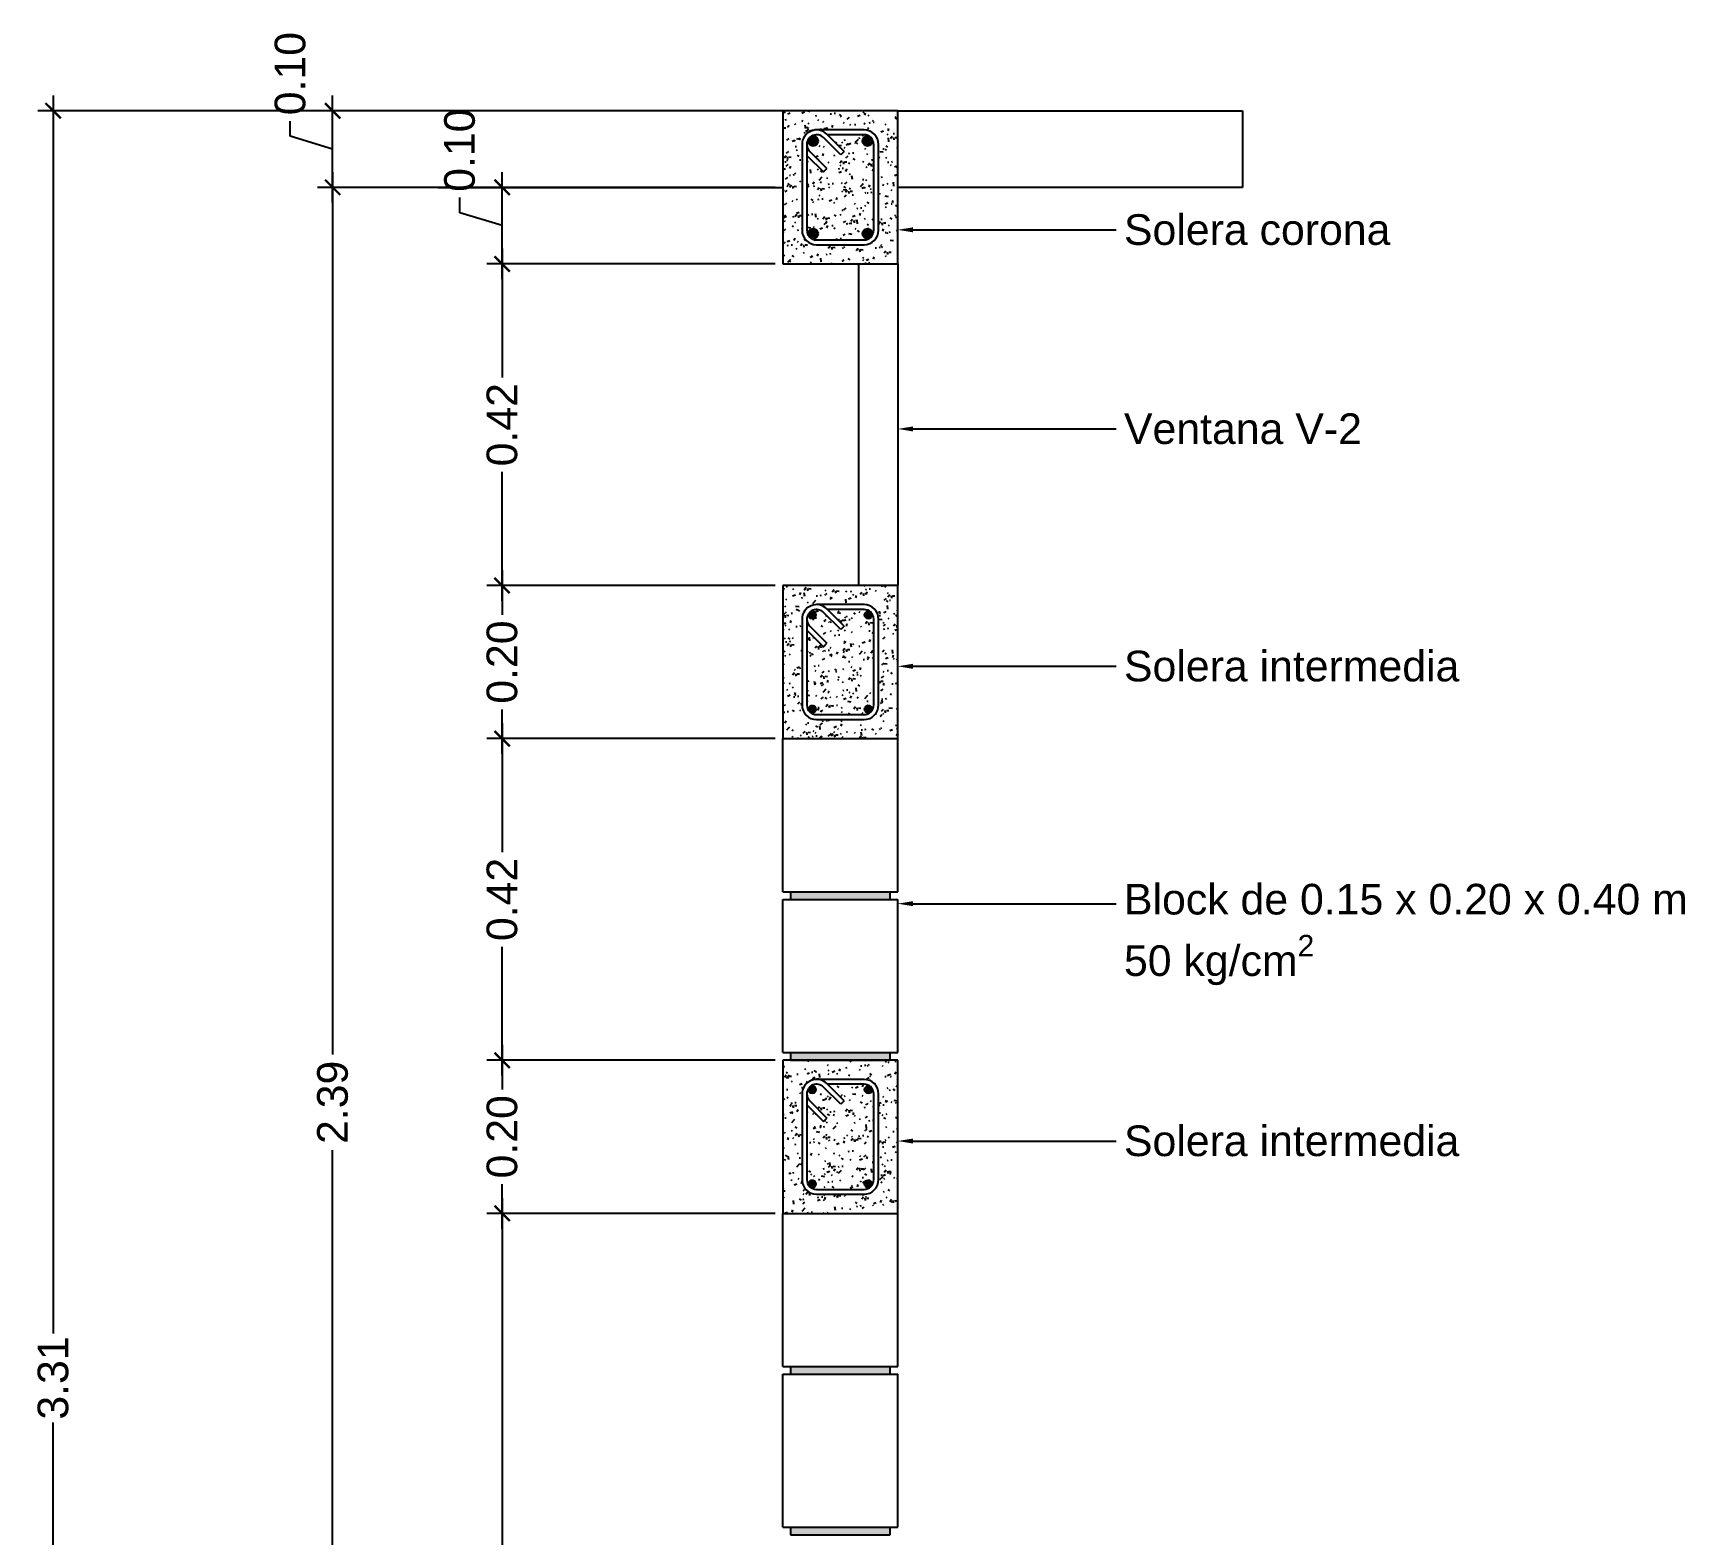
# Model space of a CAD drawing. Header units: metres. Extents: x 258817 to 259192, y 1878716 to 1878911.
# Drawn here: x 259182.444 to 259184.6, y 1878739.725 to 1878741.686 of the extents above; entities that cross this region are included whole.
import ezdxf
from ezdxf import colors
from ezdxf.entities.mleader import LeaderData, LeaderLine
from ezdxf.math import Vec2, Vec3

# ---------------------------------------------------------------- set-up
doc = ezdxf.new("R2010")
doc.units = ezdxf.units.M
doc.header["$MEASUREMENT"] = 0
doc.layers.add('0.1', color=1, linetype='Continuous', lineweight=9)
doc.layers.add('Vistas', color=7, linetype='Continuous')
doc.styles.get("Standard").update_dxf_attribs({"font": 'arial.ttf'})
doc.dimstyles.new('JPcotas20', dxfattribs={"dimtxt": 0.04, "dimasz": 0.02, "dimexe": 0.02, "dimexo": 0.01, "dimgap": 0.01, "dimtad": 0, "dimzin": 1, "dimdsep": 46, "dimtxsty": 'Standard', "dimblk": 'ARCHTICK', "dimcen": 2.5, "dimdle": 0.02, "dimclrd": 1, "dimclre": 1, "dimclrt": 2, "dimadec": 0, "dimazin": 0, "dimtfac": 1, "dimtmove": 1, "dimatfit": 2, "dimfxl": 1.25, "dimarcsym": 0})

# ---------------------------------------------------------------- blocks, each defined once
blk = doc.blocks.new('Bloque')
h = blk.add_hatch(color=256)
h.dxf.hatch_style = 1
h.paths.add_polyline_path([(-0.06500000000000128, 0.009999999999999787), (-0.06500000000000127, 8.673617379884035e-19), (0.06499999999999773, 0), (0.06499999999999773, 0.009999999999999787)])
for p, q in [((-0.07500000000000284, 0.009999999999999787), (-0.07500000000000284, 0.21)), ((-0.07500000000000284, 0.21), (0.07499999999999574, 0.21)), ((0.07499999999999929, 0.009999999999999787), (0.07499999999999574, 0.21)), ((-0.07500000000000284, 0.009999999999999787), (-0.06500000000000128, 0.009999999999999787)), ((-0.06500000000000128, 0.009999999999999787), (-0.06500000000000128, 0)), ((-0.06500000000000128, 0.009999999999999787), (0.06499999999999773, 0.009999999999999787)), ((-0.06500000000000128, 0), (0.06499999999999773, 0)), ((0.06499999999999773, 0), (0.06499999999999773, 0.009999999999999787)), ((0.06499999999999773, 0.009999999999999787), (0.07499999999999929, 0.009999999999999787))]:
    blk.add_line(p, q)
blk = doc.blocks.new('Solera Intermedia')
at = {"layer": 'Vistas'}
h = blk.add_hatch(dxfattribs=at)
h.set_pattern_fill('FP_1', color=256, scale=0.001, style=0, pattern_type=2)
h.set_pattern_definition([(49.99999999999999, (-27.03235714041512, 14.39042432792485), (0.03643649882390161, -0.003187713201625367), [0.00381, -0.04191]), (355, (-27.03235714041512, 14.39042432792485), (-0.007048450637260457, 0.03821172008185581), [0.003048, -0.033528]), (100.451, (-27.02932114040595, 14.39015832799487), (0.02938857289101913, 0.03502294419989923), [0.003238, -0.035618]), (46.184, (-27.03235714041512, 14.40058432798833), (0.05421605576489392, -0.008408366208599218), [0.005715, -0.062865]), (96.63599999999998, (-27.02783914041356, 14.39988332777284), (0.04748050142084204, 0.04948544265564791), [0.004856999999999998, -0.05342699999999998]), (351.184, (-27.03235714041512, 14.40058432798833), (0.04748105749519273, 0.04948459764551189), [0.004572000000000001, -0.050292]), (21, (-27.02727714041248, 14.39804432797246), (0.03032264590381153, -0.02045280194477181), [0.00381, -0.04191]), (326, (-27.02727714041248, 14.39804432797246), (0.01236069566969662, 0.0368378801040606), [0.003048, -0.033528]), (71.45100000000001, (-27.02475014040829, 14.39634032780305), (0.04268328529264974, 0.01638389433639848), [0.003238, -0.035618]), (37.50000000000001, (-27.03235714041512, 14.39042432792485), (0.0006180667407672544, 0.01691081956925676), [0.001676, -0.031445, 0.001676, -0.03236, -0.033655]), (37.50000000000001, (-27.03235714041512, 14.39042432792485), (0.0006180667407672544, 0.01691081956925676), [-0.06715800000000001, 0.001676, -0.031979]), (7.499999999999999, (-27.03235714041512, 14.39042432792485), (0.01336413812266817, 0.02003577892766457), [0.001676, -0.017729, 0.001676, -0.03068300000000001, -0.012827]), (7.499999999999999, (-27.03235714041512, 14.39042432792485), (0.01336413812266817, 0.02003577892766457), [-0.051765, 0.001676, -0.011151]), (327.5, (-27.04368614041596, 14.39042432792485), (0.02711815875975743, -0.001146058672403351), [0.001676, -0.011024, 0.001676, -0.037948, -0.05257800000000001]), (327.5, (-27.04368614041596, 14.39042432792485), (0.02711815875975743, -0.001146058672403351), [-0.052324, 0.001676, -0.050902]), (317.5, (-27.04876614041859, 14.39042432792485), (0.0296257896324425, 0.005085069680374332), [0.001676, -0.014834, 0.001676, -0.024638, -0.037338]), (317.5, (-27.04876614041859, 14.39042432792485), (0.0296257896324425, 0.005085069680374332), [-0.042824, 0.001676, -0.035662])])
h.paths.add_polyline_path([(-0.07500000001164153, 0), (0.07500000001164153, 0), (0.07500000001164153, 0.1999999999534339), (-0.07500000001164153, 0.1999999999534339), (-0.07500000001164153, 0.03911949717439711)])
h.paths.add_polyline_path([(-0.02196974388789386, 0.02499999990686774), (-0.0309500000148546, 0.02499999990686774), (-0.03588050280814059, 0.0256491128820926), (-0.04047500001615845, 0.02755221608094871), (-0.04442038419074379, 0.03057961585000157), (-0.04744778393069282, 0.03452500002458692), (-0.04935088698402978, 0.03911949717439711), (-0.04999999998835847, 0.04404999990947545), (-0.04999999998835847, 0.1559500000439584), (-0.04935088698402978, 0.1608805027790368), (-0.04744778393069282, 0.165474999928847), (-0.04442038419074379, 0.1694203841034323), (-0.04047500001615845, 0.1724477838724852), (-0.03588050280814059, 0.1743508868385106), (-0.0309500000148546, 0.1750000000465661), (0.03094999998575076, 0.1750000000465661), (0.03588050280814059, 0.1743508868385106), (0.04047499998705462, 0.1724477838724852), (0.04442038419074379, 0.1694203841034323), (0.04744778393069282, 0.165474999928847), (0.04935088698402978, 0.1608805027790368), (0.04999999998835847, 0.1559500000439584), (0.04999999998835847, 0.04404999990947545), (0.04935088698402978, 0.03911949717439711), (0.04744778393069282, 0.03452500002458692), (0.04442038419074379, 0.03057961585000157), (0.04047499998705462, 0.02755221608094871), (0.03588050280814059, 0.0256491128820926), (0.03094999998575076, 0.02499999990686774), (0.004971024492988363, 0.02499999990686774)])
h.paths.add_polyline_path([(-0.01747961580986157, 0.03135000006295741), (0.03094999998575076, 0.03135000006295741), (0.03423700187704526, 0.03178274189122021), (0.03729999999632128, 0.03305147727951407), (0.0399302561127115, 0.0350697438698262), (0.04194852261571214, 0.03769999998621643), (0.043217258004006, 0.0407629981637001), (0.04365000000689179, 0.04404999990947545), (0.04365000000689179, 0.1559500000439584), (0.043217258004006, 0.1592370017897338), (0.04194852261571214, 0.1622999999672174), (0.0399302561127115, 0.1649302560836077), (0.03729999999632128, 0.1669485226739198), (0.03423700187704526, 0.1682172580622137), (0.03094999998575076, 0.1686499998904765), (-0.01670923162600957, 0.1686499998904765), (0.004971024492988363, 0.1469697437714785), (0.0004808964149560779, 0.1424796157516539), (-0.02196974388789386, 0.1649302560836077), (-0.02460000000428408, 0.1669485226739198), (-0.0276629981235601, 0.1682172580622137), (-0.0309500000148546, 0.1686499998904765), (-0.03423700187704526, 0.1682172580622137), (-0.03729999999632128, 0.1669485226739198), (-0.0399302561127115, 0.1649302560836077), (-0.04194852261571214, 0.1622999999672174), (-0.043217258004006, 0.1592370017897338), (-0.04365000000689179, 0.1559500000439584), (-0.043217258004006, 0.1526629980653524), (-0.04194852261571214, 0.1495999998878688), (-0.0399302561127115, 0.1469697437714785), (-0.01747961580986157, 0.1245191034395248), (-0.02196974388789386, 0.1200289754197001), (-0.04365000000689179, 0.1417092315386981), (-0.04365000000689179, 0.04404999990947545), (-0.043217258004006, 0.0407629981637001), (-0.04194852261571214, 0.03769999998621643), (-0.0399302561127115, 0.0350697438698262), (-0.03729999999632128, 0.03305147727951407), (-0.03423700187704526, 0.03178274189122021), (-0.0309500000148546, 0.03135000006295741), (-0.02196974388789386, 0.03135000006295741)])
h = blk.add_hatch(color=256, dxfattribs=at)
edge = h.paths.add_edge_path()
edge.add_arc((-0.03656266006873921, 0.1615626600105315), 0.004762499999998909, 0, 360)
for points in [[(-0.03656266006873921, 0.156800159951672), (-0.03398785818717442, 0.1575561901554465), (-0.03223053770489059, 0.1595842461101711), (-0.03184863546630368, 0.1622404344379902), (-0.03296340274391696, 0.164681434398517), (-0.03522090878686868, 0.1661322452127934), (-0.03790441137971357, 0.1661322452127934), (-0.04016191742266528, 0.164681434398517), (-0.04127668470027857, 0.1622404344379902), (-0.04089478246169165, 0.1595842461101711), (-0.03913746197940782, 0.1575561901554465)], [(0.03724043449619785, 0.1568486355245113), (0.03968143431120552, 0.1579634028021246), (0.0411322453583125, 0.1602209086995572), (0.0411322453583125, 0.1629044113215059), (0.03968143431120552, 0.1651619174517691), (0.03724043449619785, 0.1662766847293824), (0.03458424608106725, 0.165894782403484), (0.0325561901263427, 0.1641374619212002), (0.03180016006808728, 0.1615626600105315), (0.0325561901263427, 0.1589878580998629), (0.03458424608106725, 0.1572305376175791)], [(0.03588488567038439, 0.03372331522405148), (0.03854107408551499, 0.03410521754994988), (0.04056913001113571, 0.03586253803223372), (0.04132516006939113, 0.03843733994290233), (0.04056913001113571, 0.04101214185357094), (0.03854107408551499, 0.04276946233585477), (0.03588488567038439, 0.04315136442892253), (0.03344388582627289, 0.04203659715130925), (0.03199307477916591, 0.03977909125387669), (0.03199307477916591, 0.03709558863192797), (0.03344388582627289, 0.03483808250166476)], [(-0.03656266006873921, 0.03367483988404274), (-0.03398785818717442, 0.03443086985498667), (-0.03223053770489059, 0.03645892580971122), (-0.03184863546630368, 0.03911511437036097), (-0.03296340274391696, 0.04155611409805715), (-0.03522090878686868, 0.04300692514516413), (-0.03790441137971357, 0.04300692514516413), (-0.04016191742266528, 0.04155611409805715), (-0.04127668470027857, 0.03911511437036097), (-0.04089478246169165, 0.03645892580971122), (-0.03913746197940782, 0.03443086985498667)]]:
    blk.add_hatch(color=256, dxfattribs=at).paths.add_polyline_path(points)
h = blk.add_hatch(color=256, dxfattribs=at)
edge = h.paths.add_edge_path()
edge.add_arc((0.03656266006873921, 0.1615626600105315), 0.004762500000000728, 0, 360)
h = blk.add_hatch(color=256, dxfattribs=at)
edge = h.paths.add_edge_path()
edge.add_arc((-0.03656266006873921, 0.03843733994290233), 0.004762499999998909, 0, 360)
h = blk.add_hatch(color=256, dxfattribs=at)
edge = h.paths.add_edge_path()
edge.add_arc((0.03656266006873921, 0.03843733994290233), 0.004762499999998909, 0, 360)
for p, q in [((0.07500000001164153, 0.1999999999534339), (-0.07500000001164153, 0.1999999999534339)), ((-0.07500000001164153, 0.1999999999534339), (-0.07500000001164153, 0)), ((0.07500000001164153, 0), (0.07500000001164153, 0.1999999999534339)), ((0.03094999998575076, 0.1750000000465661), (-0.0309500000148546, 0.1750000000465661)), ((-0.04999999998835847, 0.1559500000439584), (-0.04999999998835847, 0.04404999990947545)), ((-0.04365000000689179, 0.1559500000439584), (-0.04365000000689179, 0.04404999990947545)), ((-0.04016191742266528, 0.164681434398517), (-0.04127668470027857, 0.1622404344379902)), ((-0.04127668470027857, 0.1622404344379902), (-0.04089478246169165, 0.1595842461101711)), ((-0.04089478246169165, 0.1595842461101711), (-0.03913746197940782, 0.1575561901554465)), ((-0.03790441137971357, 0.1661322452127934), (-0.04016191742266528, 0.164681434398517)), ((-0.03913746197940782, 0.1575561901554465), (-0.03656266006873921, 0.156800159951672)), ((-0.03522090878686868, 0.1661322452127934), (-0.03790441137971357, 0.1661322452127934)), ((-0.03656266006873921, 0.156800159951672), (-0.03398785818717442, 0.1575561901554465)), ((-0.03296340274391696, 0.164681434398517), (-0.03522090878686868, 0.1661322452127934)), ((-0.03398785818717442, 0.1575561901554465), (-0.03223053770489059, 0.1595842461101711)), ((-0.03184863546630368, 0.1622404344379902), (-0.03296340274391696, 0.164681434398517)), ((-0.03223053770489059, 0.1595842461101711), (-0.03184863546630368, 0.1622404344379902)), ((0.0004808964149560779, 0.1424796157516539), (-0.02196974388789386, 0.1649302560836077)), ((0.004971024492988363, 0.1469697437714785), (-0.01747961580986157, 0.1694203841034323)), ((0.03094999998575076, 0.1686499998904765), (-0.01670923162600957, 0.1686499998904765)), ((0.0325561901263427, 0.1641374619212002), (0.03180016006808728, 0.1615626600105315)), ((0.03180016006808728, 0.1615626600105315), (0.0325561901263427, 0.1589878580998629)), ((0.03458424608106725, 0.165894782403484), (0.0325561901263427, 0.1641374619212002)), ((0.0325561901263427, 0.1589878580998629), (0.03458424608106725, 0.1572305376175791)), ((0.03724043449619785, 0.1662766847293824), (0.03458424608106725, 0.165894782403484)), ((0.03458424608106725, 0.1572305376175791), (0.03724043449619785, 0.1568486355245113)), ((0.03968143431120552, 0.1651619174517691), (0.03724043449619785, 0.1662766847293824)), ((0.03724043449619785, 0.1568486355245113), (0.03968143431120552, 0.1579634028021246)), ((0.0411322453583125, 0.1629044113215059), (0.03968143431120552, 0.1651619174517691)), ((0.03968143431120552, 0.1579634028021246), (0.0411322453583125, 0.1602209086995572)), ((0.0411322453583125, 0.1602209086995572), (0.0411322453583125, 0.1629044113215059)), ((0.04365000000689179, 0.04404999990947545), (0.04365000000689179, 0.1559500000439584)), ((0.04999999998835847, 0.04404999990947545), (0.04999999998835847, 0.1559500000439584)), ((-0.04365000000689179, 0.1417092315386981), (-0.02196974388789386, 0.1200289754197001)), ((-0.0399302561127115, 0.1469697437714785), (-0.01747961580986157, 0.1245191034395248)), ((0.004971024492988363, 0.1469697437714785), (0.0004808964149560779, 0.1424796157516539)), ((-0.02196974388789386, 0.1200289754197001), (-0.01747961580986157, 0.1245191034395248)), ((0.03588488567038439, 0.04315136442892253), (0.03344388582627289, 0.04203659715130925)), ((0.03854107408551499, 0.04276946233585477), (0.03588488567038439, 0.04315136442892253)), ((-0.04016191742266528, 0.04155611409805715), (-0.04127668470027857, 0.03911511437036097)), ((-0.04127668470027857, 0.03911511437036097), (-0.04089478246169165, 0.03645892580971122)), ((-0.04089478246169165, 0.03645892580971122), (-0.03913746197940782, 0.03443086985498667)), ((-0.03790441137971357, 0.04300692514516413), (-0.04016191742266528, 0.04155611409805715)), ((-0.03913746197940782, 0.03443086985498667), (-0.03656266006873921, 0.03367483988404274)), ((-0.03522090878686868, 0.04300692514516413), (-0.03790441137971357, 0.04300692514516413)), ((-0.03656266006873921, 0.03367483988404274), (-0.03398785818717442, 0.03443086985498667)), ((-0.03296340274391696, 0.04155611409805715), (-0.03522090878686868, 0.04300692514516413)), ((-0.03398785818717442, 0.03443086985498667), (-0.03223053770489059, 0.03645892580971122)), ((-0.03184863546630368, 0.03911511437036097), (-0.03296340274391696, 0.04155611409805715)), ((-0.03223053770489059, 0.03645892580971122), (-0.03184863546630368, 0.03911511437036097)), ((-0.0309500000148546, 0.03135000006295741), (0.03094999998575076, 0.03135000006295741)), ((-0.0309500000148546, 0.02499999990686774), (0.03094999998575076, 0.02499999990686774)), ((0.03344388582627289, 0.04203659715130925), (0.03199307477916591, 0.03977909125387669)), ((0.03199307477916591, 0.03977909125387669), (0.03199307477916591, 0.03709558863192797)), ((0.03199307477916591, 0.03709558863192797), (0.03344388582627289, 0.03483808250166476)), ((0.03344388582627289, 0.03483808250166476), (0.03588488567038439, 0.03372331522405148)), ((0.03588488567038439, 0.03372331522405148), (0.03854107408551499, 0.03410521754994988)), ((0.04056913001113571, 0.04101214185357094), (0.03854107408551499, 0.04276946233585477)), ((0.03854107408551499, 0.03410521754994988), (0.04056913001113571, 0.03586253803223372)), ((0.04132516006939113, 0.03843733994290233), (0.04056913001113571, 0.04101214185357094)), ((0.04056913001113571, 0.03586253803223372), (0.04132516006939113, 0.03843733994290233)), ((-0.07500000001164153, 0), (0.07500000001164153, 0))]:
    blk.add_line(p, q, dxfattribs=at)
for centre, radius in [((-0.03656266006873921, 0.1615626600105315), 0.004762499999998909), ((0.03656266006873921, 0.1615626600105315), 0.004762500000000728), ((-0.03656266006873921, 0.03843733994290233), 0.004762499999998909), ((0.03656266006873921, 0.03843733994290233), 0.004762499999998909)]:
    blk.add_circle(centre, radius, dxfattribs=at)
for centre, radius, start, end in [((-0.0309500000148546, 0.1559500000439584), 0.01904999999999974, 44.99999528352232, 180), ((0.03094999998575076, 0.1559500000439584), 0.01904999999999927, 0, 90), ((-0.0309500000148546, 0.1559500000439584), 0.01269999999999854, 44.99999528352232, 180), ((-0.0309500000148546, 0.1559500000439584), 0.01270000000000073, 180, 224.9999952835223), ((0.03094999998575076, 0.1559500000439584), 0.01270000000000437, 0, 90), ((-0.0309500000148546, 0.04404999990947545), 0.01905000000000109, 180, 270), ((-0.0309500000148546, 0.04404999990947545), 0.012699999999998, 180, 270), ((0.03094999998575076, 0.04404999990947545), 0.01269999999999618, 270, 0), ((0.03094999998575076, 0.04404999990947545), 0.01904999999999927, 270, 0)]:
    blk.add_arc(centre, radius, start, end, dxfattribs=at)
blk = doc.blocks.new('Solera corona')
at = {"layer": 'Vistas'}
h = blk.add_hatch(dxfattribs=at)
h.set_pattern_fill('FP_1', color=256, scale=0.001, style=0, pattern_type=2)
h.set_pattern_definition([(49.99999999999999, (-27.49235714042152, 14.39042432792485), (0.03643649882390161, -0.003187713201625367), [0.00381, -0.04191]), (355, (-27.49235714042152, 14.39042432792485), (-0.007048450637260457, 0.03821172008185581), [0.003048, -0.033528]), (100.451, (-27.48932114041236, 14.39015832799487), (0.02938857289101913, 0.03502294419989923), [0.003238, -0.035618]), (46.184, (-27.49235714042152, 14.40058432798833), (0.05421605576489392, -0.008408366208599218), [0.005715, -0.062865]), (96.63599999999998, (-27.48783914041996, 14.39988332777284), (0.04748050142084204, 0.04948544265564791), [0.004856999999999996, -0.05342699999999997]), (351.184, (-27.49235714042152, 14.40058432798833), (0.04748105749519273, 0.04948459764551189), [0.004572000000000001, -0.050292]), (21, (-27.48727714041888, 14.39804432797246), (0.03032264590381153, -0.02045280194477181), [0.00381, -0.04191]), (326, (-27.48727714041888, 14.39804432797246), (0.01236069566969662, 0.0368378801040606), [0.003048, -0.033528]), (71.45100000000001, (-27.48475014041469, 14.39634032780305), (0.04268328529264974, 0.01638389433639848), [0.003238, -0.035618]), (37.50000000000001, (-27.49235714042152, 14.39042432792485), (0.0006180667407672544, 0.01691081956925676), [0.001676, -0.031445, 0.001676, -0.03236, -0.033655]), (37.50000000000001, (-27.49235714042152, 14.39042432792485), (0.0006180667407672544, 0.01691081956925676), [-0.06715800000000001, 0.001676, -0.031979]), (7.499999999999999, (-27.49235714042152, 14.39042432792485), (0.01336413812266817, 0.02003577892766457), [0.001676, -0.017729, 0.001676, -0.03068300000000001, -0.012827]), (7.499999999999999, (-27.49235714042152, 14.39042432792485), (0.01336413812266817, 0.02003577892766457), [-0.051765, 0.001676, -0.011151]), (327.5, (-27.50368614042236, 14.39042432792485), (0.02711815875975743, -0.001146058672403351), [0.001676, -0.011024, 0.001676, -0.037948, -0.05257800000000001]), (327.5, (-27.50368614042236, 14.39042432792485), (0.02711815875975743, -0.001146058672403351), [-0.052324, 0.001676, -0.050902]), (317.5, (-27.508766140425, 14.39042432792485), (0.0296257896324425, 0.005085069680374332), [0.001676, -0.014834, 0.001676, -0.024638, -0.037338]), (317.5, (-27.508766140425, 14.39042432792485), (0.0296257896324425, 0.005085069680374332), [-0.042824, 0.001676, -0.035662])])
h.paths.add_polyline_path([(-0.07499999999708962, 0), (0.07499999999708962, 0), (0.07499999999708962, 0.1999999999534339), (-0.07499999999708962, 0.1999999999534339), (-0.07499999999708962, 0.03911949717439711)])
h.paths.add_polyline_path([(0.03095000000030268, 0.02499999990686774), (-0.03095000000030268, 0.02499999990686774), (-0.03588050282269251, 0.0256491128820926), (-0.04047500000160653, 0.02755221608094871), (-0.04442038417619187, 0.03057961585000157), (-0.04744778394524474, 0.03452500002458692), (-0.0493508869985817, 0.03911949717439711), (-0.05000000000291038, 0.04404999990947545), (-0.05000000000291038, 0.1559500000439584), (-0.0493508869985817, 0.1608805027790368), (-0.04744778394524474, 0.165474999928847), (-0.04442038417619187, 0.1694203841034323), (-0.04047500000160653, 0.1724477838724852), (-0.03588050282269251, 0.1743508868385106), (-0.03095000000030268, 0.1750000000465661), (0.03095000000030268, 0.1750000000465661), (0.03588050279358868, 0.1743508868385106), (0.04047500000160653, 0.1724477838724852), (0.04442038417619187, 0.1694203841034323), (0.04744778394524474, 0.165474999928847), (0.04935088696947787, 0.1608805027790368), (0.05000000000291038, 0.1559500000439584), (0.05000000000291038, 0.04404999990947545), (0.04935088696947787, 0.03911949717439711), (0.04744778394524474, 0.03452500002458692), (0.04442038417619187, 0.03057961585000157), (0.04047500000160653, 0.02755221608094871), (0.03588050279358868, 0.0256491128820926), (0.03423700186249334, 0.02543274196796119)])
h.paths.add_polyline_path([(0.009572017312166281, 0.03135000006295741), (0.03095000000030268, 0.03135000006295741), (0.03423700186249334, 0.03178274189122021), (0.03729999998176936, 0.03305147727951407), (0.03993025609815959, 0.0350697438698262), (0.04194852263026405, 0.03769999998621643), (0.04321725798945408, 0.0407629981637001), (0.04364999999233987, 0.04404999990947545), (0.04364999999233987, 0.1559500000439584), (0.04321725798945408, 0.1592370017897338), (0.04194852263026405, 0.1622999999672174), (0.03993025609815959, 0.1649302560836077), (0.03729999998176936, 0.1669485226739198), (0.03423700186249334, 0.1682172580622137), (0.03095000000030268, 0.1686499998904765), (-0.01670923164056148, 0.1686499998904765), (0.004971024478436448, 0.1469697437714785), (0.0004808964295079932, 0.1424796157516539), (-0.02196974387334194, 0.1649302560836077), (-0.024600000018836, 0.1669485226739198), (-0.02766299813811202, 0.1682172580622137), (-0.03095000000030268, 0.1686499998904765), (-0.03423700189159717, 0.1682172580622137), (-0.03730000001087319, 0.1669485226739198), (-0.03993025612726342, 0.1649302560836077), (-0.04194852263026405, 0.1622999999672174), (-0.04321725798945408, 0.1592370017897338), (-0.0436500000214437, 0.1559500000439584), (-0.04321725798945408, 0.1526629980653524), (-0.04194852263026405, 0.1495999998878688), (-0.03993025612726342, 0.1469697437714785), (-0.01747961582441349, 0.1245191034395248), (-0.02196974387334194, 0.1200289754197001), (-0.0436500000214437, 0.1417092315386981), (-0.0436500000214437, 0.04404999990947545), (-0.04321725798945408, 0.0407629981637001), (-0.04194852263026405, 0.03769999998621643), (-0.03993025612726342, 0.0350697438698262), (-0.03730000001087319, 0.03305147727951407), (-0.03423700189159717, 0.03178274189122021), (-0.03095000000030268, 0.03135000006295741), (0.004971024478436448, 0.03135000006295741)])
h = blk.add_hatch(color=256, dxfattribs=at)
edge = h.paths.add_edge_path()
edge.add_arc((-0.03544012807833496, 0.160440128063783), 0.006350000000000364, 0, 360)
for points in [[(-0.03544012807833496, 0.154090128140524), (-0.03226512805849779, 0.154940866632387), (-0.02994086676335428, 0.1572651281021535), (-0.02909012806776445, 0.160440128063783), (-0.02994086676335428, 0.1636151280254126), (-0.03226512805849779, 0.1659393892623484), (-0.03544012807833496, 0.1667901279870421), (-0.03861512806906831, 0.1659393892623484), (-0.04093938939331565, 0.1636151280254126), (-0.04179012805980165, 0.160440128063783), (-0.04093938939331565, 0.1572651281021535), (-0.03861512806906831, 0.154940866632387)], [(0.03544012804923113, 0.154090128140524), (0.03861512803996447, 0.154940866632387), (0.04093938936421182, 0.1572651281021535), (0.04179012805980165, 0.160440128063783), (0.04093938936421182, 0.1636151280254126), (0.03861512803996447, 0.1659393892623484), (0.03544012804923113, 0.1667901279870421), (0.03226512805849779, 0.1659393892623484), (0.02994086673425045, 0.1636151280254126), (0.02909012803866062, 0.160440128063783), (0.02994086673425045, 0.1572651281021535), (0.03226512805849779, 0.154940866632387)], [(-0.03544012807833496, 0.0332098719663918), (-0.03226512805849779, 0.03406061069108546), (-0.02994086676335428, 0.03638487192802131), (-0.02909012806776445, 0.03955987188965082), (-0.02994086676335428, 0.04273487185128033), (-0.03226512805849779, 0.04505913332104683), (-0.03544012807833496, 0.04590987181290984), (-0.03861512806906831, 0.04505913332104683), (-0.04093938939331565, 0.04273487185128033), (-0.04179012805980165, 0.03955987188965082), (-0.04093938939331565, 0.03638487192802131), (-0.03861512806906831, 0.03406061069108546)], [(0.03544012804923113, 0.0332098719663918), (0.03861512803996447, 0.03406061069108546), (0.04093938936421182, 0.03638487192802131), (0.04179012805980165, 0.03955987188965082), (0.04093938936421182, 0.04273487185128033), (0.03861512803996447, 0.04505913332104683), (0.03544012804923113, 0.04590987181290984), (0.03226512805849779, 0.04505913332104683), (0.02994086673425045, 0.04273487185128033), (0.02909012803866062, 0.03955987188965082), (0.02994086673425045, 0.03638487192802131), (0.03226512805849779, 0.03406061069108546)]]:
    blk.add_hatch(color=256, dxfattribs=at).paths.add_polyline_path(points)
h = blk.add_hatch(color=256, dxfattribs=at)
edge = h.paths.add_edge_path()
edge.add_arc((0.03544012804923113, 0.160440128063783), 0.006350000000000364, 0, 360)
h = blk.add_hatch(color=256, dxfattribs=at)
edge = h.paths.add_edge_path()
edge.add_arc((-0.03544012807833496, 0.03955987188965082), 0.006350000000000364, 0, 360)
h = blk.add_hatch(color=256, dxfattribs=at)
edge = h.paths.add_edge_path()
edge.add_arc((0.03544012804923113, 0.03955987188965082), 0.006350000000000364, 0, 360)
for p, q in [((0.07499999999708962, 0.1999999999534339), (-0.07499999999708962, 0.1999999999534339)), ((-0.07499999999708962, 0.1999999999534339), (-0.07499999999708962, 0)), ((0.07499999999708962, 0), (0.07499999999708962, 0.1999999999534339)), ((0.03095000000030268, 0.1750000000465661), (-0.03095000000030268, 0.1750000000465661)), ((-0.05000000000291038, 0.1559500000439584), (-0.05000000000291038, 0.04404999990947545)), ((-0.0436500000214437, 0.1559500000439584), (-0.0436500000214437, 0.04404999990947545)), ((-0.04093938939331565, 0.1636151280254126), (-0.04179012805980165, 0.160440128063783)), ((-0.04179012805980165, 0.160440128063783), (-0.04093938939331565, 0.1572651281021535)), ((-0.03861512806906831, 0.1659393892623484), (-0.04093938939331565, 0.1636151280254126)), ((-0.04093938939331565, 0.1572651281021535), (-0.03861512806906831, 0.154940866632387)), ((-0.03544012807833496, 0.1667901279870421), (-0.03861512806906831, 0.1659393892623484)), ((-0.03861512806906831, 0.154940866632387), (-0.03544012807833496, 0.154090128140524)), ((-0.03226512805849779, 0.1659393892623484), (-0.03544012807833496, 0.1667901279870421)), ((-0.03544012807833496, 0.154090128140524), (-0.03226512805849779, 0.154940866632387)), ((-0.02994086676335428, 0.1636151280254126), (-0.03226512805849779, 0.1659393892623484)), ((-0.03226512805849779, 0.154940866632387), (-0.02994086676335428, 0.1572651281021535)), ((-0.02909012806776445, 0.160440128063783), (-0.02994086676335428, 0.1636151280254126)), ((-0.02994086676335428, 0.1572651281021535), (-0.02909012806776445, 0.160440128063783)), ((0.0004808964295079932, 0.1424796157516539), (-0.02196974387334194, 0.1649302560836077)), ((0.004971024478436448, 0.1469697437714785), (-0.01747961582441349, 0.1694203841034323)), ((0.03095000000030268, 0.1686499998904765), (-0.01670923164056148, 0.1686499998904765)), ((0.02994086673425045, 0.1636151280254126), (0.02909012803866062, 0.160440128063783)), ((0.02909012803866062, 0.160440128063783), (0.02994086673425045, 0.1572651281021535)), ((0.03226512805849779, 0.1659393892623484), (0.02994086673425045, 0.1636151280254126)), ((0.02994086673425045, 0.1572651281021535), (0.03226512805849779, 0.154940866632387)), ((0.03544012804923113, 0.1667901279870421), (0.03226512805849779, 0.1659393892623484)), ((0.03226512805849779, 0.154940866632387), (0.03544012804923113, 0.154090128140524)), ((0.03861512803996447, 0.1659393892623484), (0.03544012804923113, 0.1667901279870421)), ((0.03544012804923113, 0.154090128140524), (0.03861512803996447, 0.154940866632387)), ((0.04093938936421182, 0.1636151280254126), (0.03861512803996447, 0.1659393892623484)), ((0.03861512803996447, 0.154940866632387), (0.04093938936421182, 0.1572651281021535)), ((0.04179012805980165, 0.160440128063783), (0.04093938936421182, 0.1636151280254126)), ((0.04093938936421182, 0.1572651281021535), (0.04179012805980165, 0.160440128063783)), ((0.04364999999233987, 0.04404999990947545), (0.04364999999233987, 0.1559500000439584)), ((0.05000000000291038, 0.04404999990947545), (0.05000000000291038, 0.1559500000439584)), ((-0.0436500000214437, 0.1417092315386981), (-0.02196974387334194, 0.1200289754197001)), ((-0.03993025612726342, 0.1469697437714785), (-0.01747961582441349, 0.1245191034395248)), ((0.004971024478436448, 0.1469697437714785), (0.0004808964295079932, 0.1424796157516539)), ((-0.02196974387334194, 0.1200289754197001), (-0.01747961582441349, 0.1245191034395248)), ((-0.03861512806906831, 0.04505913332104683), (-0.04093938939331565, 0.04273487185128033)), ((-0.03544012807833496, 0.04590987181290984), (-0.03861512806906831, 0.04505913332104683)), ((-0.03226512805849779, 0.04505913332104683), (-0.03544012807833496, 0.04590987181290984)), ((-0.02994086676335428, 0.04273487185128033), (-0.03226512805849779, 0.04505913332104683)), ((0.03226512805849779, 0.04505913332104683), (0.02994086673425045, 0.04273487185128033)), ((0.03544012804923113, 0.04590987181290984), (0.03226512805849779, 0.04505913332104683)), ((0.03861512803996447, 0.04505913332104683), (0.03544012804923113, 0.04590987181290984)), ((0.04093938936421182, 0.04273487185128033), (0.03861512803996447, 0.04505913332104683)), ((-0.04093938939331565, 0.04273487185128033), (-0.04179012805980165, 0.03955987188965082)), ((-0.04179012805980165, 0.03955987188965082), (-0.04093938939331565, 0.03638487192802131)), ((-0.04093938939331565, 0.03638487192802131), (-0.03861512806906831, 0.03406061069108546)), ((-0.03861512806906831, 0.03406061069108546), (-0.03544012807833496, 0.0332098719663918)), ((-0.03544012807833496, 0.0332098719663918), (-0.03226512805849779, 0.03406061069108546)), ((-0.03226512805849779, 0.03406061069108546), (-0.02994086676335428, 0.03638487192802131)), ((-0.03095000000030268, 0.03135000006295741), (0.03095000000030268, 0.03135000006295741)), ((-0.03095000000030268, 0.02499999990686774), (0.03095000000030268, 0.02499999990686774)), ((-0.02909012806776445, 0.03955987188965082), (-0.02994086676335428, 0.04273487185128033)), ((-0.02994086676335428, 0.03638487192802131), (-0.02909012806776445, 0.03955987188965082)), ((0.02994086673425045, 0.04273487185128033), (0.02909012803866062, 0.03955987188965082)), ((0.02909012803866062, 0.03955987188965082), (0.02994086673425045, 0.03638487192802131)), ((0.02994086673425045, 0.03638487192802131), (0.03226512805849779, 0.03406061069108546)), ((0.03226512805849779, 0.03406061069108546), (0.03544012804923113, 0.0332098719663918)), ((0.03544012804923113, 0.0332098719663918), (0.03861512803996447, 0.03406061069108546)), ((0.03861512803996447, 0.03406061069108546), (0.04093938936421182, 0.03638487192802131)), ((0.04179012805980165, 0.03955987188965082), (0.04093938936421182, 0.04273487185128033)), ((0.04093938936421182, 0.03638487192802131), (0.04179012805980165, 0.03955987188965082)), ((-0.07499999999708962, 0), (0.07499999999708962, 0))]:
    blk.add_line(p, q, dxfattribs=at)
for centre in [(-0.03544012807833496, 0.160440128063783), (0.03544012804923113, 0.160440128063783), (-0.03544012807833496, 0.03955987188965082), (0.03544012804923113, 0.03955987188965082)]:
    blk.add_circle(centre, 0.006350000000000364, dxfattribs=at)
for centre, radius, start, end in [((-0.03095000000030268, 0.1559500000439584), 0.01904999999999974, 44.99999528352232, 180), ((0.03095000000030268, 0.1559500000439584), 0.01905000000000109, 0, 90), ((-0.03095000000030268, 0.1559500000439584), 0.01269999999999854, 44.99999528352232, 180), ((-0.03095000000030268, 0.1559500000439584), 0.01270000000000073, 180, 224.9999952835223), ((0.03095000000030268, 0.1559500000439584), 0.01270000000000255, 0, 90), ((-0.03095000000030268, 0.04404999990947545), 0.01904999999999927, 180, 270), ((-0.03095000000030268, 0.04404999990947545), 0.01269999999999618, 180, 270), ((0.03095000000030268, 0.04404999990947545), 0.01269999999999618, 270, 0), ((0.03095000000030268, 0.04404999990947545), 0.01905000000000109, 270, 0)]:
    blk.add_arc(centre, radius, start, end, dxfattribs=at)
blk = doc.blocks.new('_ArchTick')
at = {"color": 0, "linetype": 'ByBlock', "const_width": 0.15}
blk.add_lwpolyline([(-0.5, -0.5), (0.5, 0.5)], dxfattribs=at)
blk = doc.blocks.new('*D331')
at = {"layer": 'Defpoints', "color": 0, "transparency": 16777216}
for p in [(259182.4700031244, 1878741.584522279), (259183.1977124621, 1878741.584522279), (259183.197712462, 1878738.274522279)]:
    blk.add_point(p, dxfattribs=at)
at = {"layer": 'Vistas', "color": 1, "lineweight": -2, "transparency": 16777216}
for p, q in [((259182.4700031244, 1878741.604522279), (259182.4700031244, 1878739.987598678)), ((259183.1877124621, 1878741.584522279), (259182.4500031244, 1878741.584522279)), ((259182.4700031244, 1878738.254522279), (259182.4700031244, 1878739.871445881)), ((259183.187712462, 1878738.274522279), (259182.4500031244, 1878738.274522279))]:
    blk.add_line(p, q, dxfattribs=at)
at = {"layer": 'Vistas', "color": 1, "lineweight": -2, "transparency": 16777216, "xscale": 0.02, "yscale": 0.02, "zscale": 0.02}
for p, rotation in [((259182.4700031244, 1878741.584522279), 90), ((259182.4700031244, 1878738.274522279), 270)]:
    blk.add_blockref('_ArchTick', p, dxfattribs=dict(at, rotation=rotation))
at = {"layer": 'Vistas', "color": 2, "transparency": 16777216, "insert": (259182.4700031249, 1878739.929522279), "char_height": 0.04, "attachment_point": 5, "rotation": 90}
blk.add_mtext('3.31', dxfattribs=at)
blk = doc.blocks.new('*D333')
at = {"layer": 'Defpoints', "color": 0, "transparency": 16777216}
for p in [(259182.834934672, 1878741.484522279), (259183.1977124621, 1878741.484522279), (259183.197712462, 1878739.09452228)]:
    blk.add_point(p, dxfattribs=at)
at = {"layer": 'Vistas', "color": 1, "lineweight": -2, "transparency": 16777216}
for p, q in [((259182.834934672, 1878741.504522279), (259182.834934672, 1878740.351855158)), ((259183.1877124621, 1878741.484522279), (259182.814934672, 1878741.484522279)), ((259182.834934672, 1878739.07452228), (259182.834934672, 1878740.227189401)), ((259183.187712462, 1878739.09452228), (259182.814934672, 1878739.09452228))]:
    blk.add_line(p, q, dxfattribs=at)
at = {"layer": 'Vistas', "color": 1, "lineweight": -2, "transparency": 16777216, "xscale": 0.02, "yscale": 0.02, "zscale": 0.02}
for p, rotation in [((259182.834934672, 1878741.484522279), 90), ((259182.834934672, 1878739.09452228), 270)]:
    blk.add_blockref('_ArchTick', p, dxfattribs=dict(at, rotation=rotation))
at = {"layer": 'Vistas', "color": 2, "transparency": 16777216, "insert": (259182.8349346725, 1878740.289522279), "char_height": 0.04, "attachment_point": 5, "rotation": 90}
blk.add_mtext('2.39', dxfattribs=at)
blk = doc.blocks.new('*D322')
at = {"layer": 'Defpoints', "color": 0, "transparency": 16777216}
for p in [(259182.8349346723, 1878741.584522279), (259183.1977124621, 1878741.584522279), (259183.1977124621, 1878741.484522279)]:
    blk.add_point(p, dxfattribs=at)
at = {"layer": 'Vistas', "color": 1, "lineweight": -2, "transparency": 16777216}
for p, q in [((259182.8349346723, 1878741.464522279), (259182.8349346723, 1878741.604522279)), ((259183.1877124621, 1878741.584522279), (259182.8149346723, 1878741.584522279)), ((259182.7795117527, 1878741.551149155), (259182.7795117527, 1878741.571149155)), ((259182.8349346723, 1878741.534522279), (259182.7795117527, 1878741.551149155)), ((259183.1877124621, 1878741.484522279), (259182.8149346723, 1878741.484522279))]:
    blk.add_line(p, q, dxfattribs=at)
at = {"layer": 'Vistas', "color": 1, "lineweight": -2, "transparency": 16777216, "xscale": 0.02, "yscale": 0.02, "zscale": 0.02}
for p, rotation in [((259182.8349346723, 1878741.584522279), 90), ((259182.8349346723, 1878741.484522279), 270)]:
    blk.add_blockref('_ArchTick', p, dxfattribs=dict(at, rotation=rotation))
at = {"layer": 'Vistas', "color": 2, "transparency": 16777216, "insert": (259182.7795117532, 1878741.633031829), "char_height": 0.04, "attachment_point": 5, "rotation": 90}
blk.add_mtext('0.10', dxfattribs=at)
blk = doc.blocks.new('*D347')
at = {"layer": 'Defpoints', "color": 0, "transparency": 16777216}
for p in [(259183.0561902823, 1878740.14452228), (259183.422712462, 1878740.14452228), (259183.422712462, 1878739.09452228)]:
    blk.add_point(p, dxfattribs=at)
at = {"layer": 'Vistas', "color": 1, "lineweight": -2, "transparency": 16777216}
for p, q in [((259183.0561902823, 1878740.16452228), (259183.0561902823, 1878739.679740561)), ((259183.412712462, 1878740.14452228), (259183.0361902823, 1878740.14452228)), ((259183.0561902823, 1878739.07452228), (259183.0561902823, 1878739.559303999)), ((259183.412712462, 1878739.09452228), (259183.0361902823, 1878739.09452228))]:
    blk.add_line(p, q, dxfattribs=at)
at = {"layer": 'Vistas', "color": 1, "lineweight": -2, "transparency": 16777216, "xscale": 0.02, "yscale": 0.02, "zscale": 0.02}
for p, rotation in [((259183.0561902823, 1878740.14452228), 90), ((259183.0561902823, 1878739.09452228), 270)]:
    blk.add_blockref('_ArchTick', p, dxfattribs=dict(at, rotation=rotation))
at = {"layer": 'Vistas', "color": 2, "transparency": 16777216, "insert": (259183.0561902827, 1878739.61952228), "char_height": 0.04, "attachment_point": 5, "rotation": 90}
blk.add_mtext('1.05', dxfattribs=at)
blk = doc.blocks.new('*D348')
at = {"layer": 'Defpoints', "color": 0, "transparency": 16777216}
for p in [(259183.0561902825, 1878740.34452228), (259183.422712462, 1878740.34452228), (259183.422712462, 1878740.14452228)]:
    blk.add_point(p, dxfattribs=at)
at = {"layer": 'Vistas', "color": 1, "lineweight": -2, "transparency": 16777216}
for p, q in [((259183.0561902825, 1878740.36452228), (259183.0561902825, 1878740.306404954)), ((259183.412712462, 1878740.34452228), (259183.0361902825, 1878740.34452228)), ((259183.0561902825, 1878740.12452228), (259183.0561902825, 1878740.182639606)), ((259183.412712462, 1878740.14452228), (259183.0361902825, 1878740.14452228))]:
    blk.add_line(p, q, dxfattribs=at)
at = {"layer": 'Vistas', "color": 1, "lineweight": -2, "transparency": 16777216, "xscale": 0.02, "yscale": 0.02, "zscale": 0.02}
for p, rotation in [((259183.0561902825, 1878740.34452228), 90), ((259183.0561902825, 1878740.14452228), 270)]:
    blk.add_blockref('_ArchTick', p, dxfattribs=dict(at, rotation=rotation))
at = {"layer": 'Vistas', "color": 2, "transparency": 16777216, "insert": (259183.056190283, 1878740.24452228), "char_height": 0.04, "attachment_point": 5, "rotation": 90}
blk.add_mtext('0.20', dxfattribs=at)
blk = doc.blocks.new('*D349')
at = {"layer": 'Defpoints', "color": 0, "transparency": 16777216}
for p in [(259183.0561902827, 1878740.76452228), (259183.422712462, 1878740.76452228), (259183.422712462, 1878740.34452228)]:
    blk.add_point(p, dxfattribs=at)
at = {"layer": 'Vistas', "color": 1, "lineweight": -2, "transparency": 16777216}
for p, q in [((259183.0561902827, 1878740.78452228), (259183.0561902827, 1878740.616268528)), ((259183.412712462, 1878740.76452228), (259183.0361902828, 1878740.76452228)), ((259183.0561902827, 1878740.32452228), (259183.0561902827, 1878740.492776032)), ((259183.412712462, 1878740.34452228), (259183.0361902828, 1878740.34452228))]:
    blk.add_line(p, q, dxfattribs=at)
at = {"layer": 'Vistas', "color": 1, "lineweight": -2, "transparency": 16777216, "xscale": 0.02, "yscale": 0.02, "zscale": 0.02}
for p, rotation in [((259183.0561902827, 1878740.76452228), 90), ((259183.0561902827, 1878740.34452228), 270)]:
    blk.add_blockref('_ArchTick', p, dxfattribs=dict(at, rotation=rotation))
at = {"layer": 'Vistas', "color": 2, "transparency": 16777216, "insert": (259183.0561902832, 1878740.55452228), "char_height": 0.04, "attachment_point": 5, "rotation": 90}
blk.add_mtext('0.42', dxfattribs=at)
blk = doc.blocks.new('*D350')
at = {"layer": 'Defpoints', "color": 0, "transparency": 16777216}
for p in [(259183.056190283, 1878740.96452228), (259183.422712462, 1878740.96452228), (259183.422712462, 1878740.76452228)]:
    blk.add_point(p, dxfattribs=at)
at = {"layer": 'Vistas', "color": 1, "lineweight": -2, "transparency": 16777216}
for p, q in [((259183.056190283, 1878740.98452228), (259183.056190283, 1878740.926404954)), ((259183.412712462, 1878740.96452228), (259183.036190283, 1878740.96452228)), ((259183.056190283, 1878740.74452228), (259183.056190283, 1878740.802639606)), ((259183.412712462, 1878740.76452228), (259183.036190283, 1878740.76452228))]:
    blk.add_line(p, q, dxfattribs=at)
at = {"layer": 'Vistas', "color": 1, "lineweight": -2, "transparency": 16777216, "xscale": 0.02, "yscale": 0.02, "zscale": 0.02}
for p, rotation in [((259183.056190283, 1878740.96452228), 90), ((259183.056190283, 1878740.76452228), 270)]:
    blk.add_blockref('_ArchTick', p, dxfattribs=dict(at, rotation=rotation))
at = {"layer": 'Vistas', "color": 2, "transparency": 16777216, "insert": (259183.0561902834, 1878740.86452228), "char_height": 0.04, "attachment_point": 5, "rotation": 90}
blk.add_mtext('0.20', dxfattribs=at)
blk = doc.blocks.new('*D351')
at = {"layer": 'Defpoints', "color": 0, "transparency": 16777216}
for p in [(259183.0561902832, 1878741.38452228), (259183.422712462, 1878741.38452228), (259183.422712462, 1878740.96452228)]:
    blk.add_point(p, dxfattribs=at)
at = {"layer": 'Vistas', "color": 1, "lineweight": -2, "transparency": 16777216}
for p, q in [((259183.0561902832, 1878741.40452228), (259183.0561902832, 1878741.236268529)), ((259183.412712462, 1878741.38452228), (259183.0361902832, 1878741.38452228)), ((259183.0561902832, 1878740.94452228), (259183.0561902832, 1878741.112776032)), ((259183.412712462, 1878740.96452228), (259183.0361902832, 1878740.96452228))]:
    blk.add_line(p, q, dxfattribs=at)
at = {"layer": 'Vistas', "color": 1, "lineweight": -2, "transparency": 16777216, "xscale": 0.02, "yscale": 0.02, "zscale": 0.02}
for p, rotation in [((259183.0561902832, 1878741.38452228), 90), ((259183.0561902832, 1878740.96452228), 270)]:
    blk.add_blockref('_ArchTick', p, dxfattribs=dict(at, rotation=rotation))
at = {"layer": 'Vistas', "color": 2, "transparency": 16777216, "insert": (259183.0561902837, 1878741.17452228), "char_height": 0.04, "attachment_point": 5, "rotation": 90}
blk.add_mtext('0.42', dxfattribs=at)
blk = doc.blocks.new('*D352')
at = {"layer": 'Defpoints', "color": 0, "transparency": 16777216}
for p in [(259183.0561902836, 1878741.484522279), (259183.422712462, 1878741.484522279), (259183.422712462, 1878741.38452228)]:
    blk.add_point(p, dxfattribs=at)
at = {"layer": 'Vistas', "color": 1, "lineweight": -2, "transparency": 16777216}
for p, q in [((259183.0561902836, 1878741.36452228), (259183.0561902836, 1878741.504522279)), ((259183.412712462, 1878741.484522279), (259183.0361902836, 1878741.484522279)), ((259183.0007673641, 1878741.451149156), (259183.0007673641, 1878741.471149156)), ((259183.0561902836, 1878741.43452228), (259183.0007673641, 1878741.451149156)), ((259183.412712462, 1878741.38452228), (259183.0361902836, 1878741.38452228))]:
    blk.add_line(p, q, dxfattribs=at)
at = {"layer": 'Vistas', "color": 1, "lineweight": -2, "transparency": 16777216, "xscale": 0.02, "yscale": 0.02, "zscale": 0.02}
for p, rotation in [((259183.0561902836, 1878741.484522279), 90), ((259183.0561902836, 1878741.38452228), 270)]:
    blk.add_blockref('_ArchTick', p, dxfattribs=dict(at, rotation=rotation))
at = {"layer": 'Vistas', "color": 2, "transparency": 16777216, "insert": (259183.0007673645, 1878741.533031829), "char_height": 0.04, "attachment_point": 5, "rotation": 90}
blk.add_mtext('0.10', dxfattribs=at)

msp = doc.modelspace()

# ---------------------------------------------------------------- linework, layer by layer
for p, q in [((259183.4227124619, 1878741.584522279), (259182.9727124619, 1878741.584522279)), ((259183.4227124619, 1878741.584522279), (259182.972712462, 1878741.584522279)), ((259183.5727124619, 1878741.584522279), (259184.0227124619, 1878741.584522279)), ((259184.0227124619, 1878741.584522279), (259184.0227124619, 1878741.484522279)), ((259182.9727124619, 1878741.484522279), (259183.4227124619, 1878741.484522279)), ((259182.972712462, 1878741.484522278), (259183.422712462, 1878741.484522278)), ((259184.0227124619, 1878741.484522279), (259183.5727124619, 1878741.484522279)), ((259183.5219124619, 1878740.964522279), (259183.5219124619, 1878741.384522279)), ((259183.5219124619, 1878741.384522279), (259183.5727124619, 1878741.384522279)), ((259183.5727124619, 1878741.384522279), (259183.5727124619, 1878740.964522279)), ((259183.5727124619, 1878740.964522279), (259183.5219124619, 1878740.964522279))]:
    msp.add_line(p, q)

# ---------------------------------------------------------------- block references
for name, p in [('Solera corona', (259183.4977124619, 1878741.384522279)), ('Solera Intermedia', (259183.4977124619, 1878740.764522279)), ('Bloque', (259183.4977124619, 1878740.554522279)), ('Bloque', (259183.4977124619, 1878740.344522279)), ('Solera Intermedia', (259183.4977124619, 1878740.144522279)), ('Bloque', (259183.4977124619, 1878739.934522279)), ('Bloque', (259183.4977124619, 1878739.724522279))]:
    msp.add_blockref(name, p)

# ---------------------------------------------------------------- dimensions: what is measured, and where the dimension line sits
at = {"layer": 'Vistas'}
for base, p1, p2, picture, middle in [((259182.8349346723, 1878741.584522279), (259183.197712462, 1878741.484522278), (259183.197712462, 1878741.584522279), '*D322', (259182.7795117532, 1878741.581149155)), ((259182.4700031244, 1878741.584522279), (259183.1977124619, 1878738.274522278), (259183.197712462, 1878741.584522279), '*D331', (259182.4700031249, 1878739.929522279)), ((259183.0561902836, 1878741.484522279), (259183.4227124619, 1878741.384522279), (259183.4227124619, 1878741.484522278), '*D352', (259183.0007673645, 1878741.481149155)), ((259182.834934672, 1878741.484522279), (259183.1977124619, 1878739.094522279), (259183.197712462, 1878741.484522278), '*D333', (259182.8349346725, 1878740.289522279)), ((259183.0561902832, 1878741.38452228), (259183.4227124619, 1878740.964522279), (259183.4227124619, 1878741.384522279), '*D351', (259183.0561902837, 1878741.17452228)), ((259183.056190283, 1878740.96452228), (259183.4227124619, 1878740.764522279), (259183.4227124619, 1878740.964522279), '*D350', (259183.0561902834, 1878740.86452228)), ((259183.0561902827, 1878740.76452228), (259183.4227124619, 1878740.344522279), (259183.4227124619, 1878740.764522279), '*D349', (259183.0561902832, 1878740.55452228)), ((259183.0561902825, 1878740.34452228), (259183.4227124619, 1878740.144522279), (259183.4227124619, 1878740.344522279), '*D348', (259183.056190283, 1878740.24452228)), ((259183.0561902823, 1878740.14452228), (259183.4227124619, 1878739.094522279), (259183.4227124619, 1878740.144522279), '*D347', (259183.0561902827, 1878739.61952228))]:
    dim = msp.add_linear_dim(base=base, p1=p1, p2=p2, angle=90, dimstyle='JPcotas20', dxfattribs=at)
    dim.commit()
    dim.dimension.update_dxf_attribs({"geometry": picture, "text_midpoint": middle})

# ---------------------------------------------------------------- leaders
at = {"layer": '0.1'}
ml = msp.add_multileader_mtext('Standard', dxfattribs=at)
ml.set_content('\\A1;Solera corona', color=2)
ml.set_leader_properties()
ml.build(insert=Vec2(0, 0))
ml.multileader.update_dxf_attribs({"dogleg_length": 0.03, "arrow_head_size": 0.02})
ctx = ml.context
ctx.base_point, ctx.char_height, ctx.arrow_head_size, ctx.landing_gap_size, ctx.plane_origin = Vec3(259183.8580931029, 1878741.429022873), 0.04, 0.02, 0.01, Vec3(259183.5727124619, 1878741.429022873)
notes = []
notes.append((ctx, [(0, (1, 1, 0), (259183.8280931029, 1878741.429022873), (1, 0), 0.03, [(0, [(259183.5727124619, 1878741.429022873)], 0, [])])]))
ctx.mtext.insert, ctx.mtext.flow_direction = Vec3(259183.8680931029, 1878741.449363937), 5
ml = msp.add_multileader_mtext('Standard', dxfattribs=at)
ml.set_content('\\A1;Ventana V-2', color=2)
ml.set_leader_properties()
ml.build(insert=Vec2(0, 0))
ml.multileader.update_dxf_attribs({"dogleg_length": 0.03, "arrow_head_size": 0.02})
ctx = ml.context
ctx.base_point, ctx.char_height, ctx.arrow_head_size, ctx.landing_gap_size, ctx.plane_origin = Vec3(259183.8580931029, 1878741.168993161), 0.04, 0.02, 0.01, Vec3(259183.5727124619, 1878741.168993161)
notes.append((ctx, [(0, (1, 1, 0), (259183.8280931029, 1878741.168993161), (1, 0), 0.03, [(0, [(259183.5727124619, 1878741.168993161)], 0, [])])]))
ctx.mtext.insert, ctx.mtext.flow_direction = Vec3(259183.8680931029, 1878741.189320582), 5
ml = msp.add_multileader_mtext('Standard', dxfattribs=at)
ml.set_content('\\A1;Solera intermedia', color=2)
ml.set_leader_properties()
ml.build(insert=Vec2(0, 0))
ml.multileader.update_dxf_attribs({"dogleg_length": 0.03, "arrow_head_size": 0.02})
ctx = ml.context
ctx.base_point, ctx.char_height, ctx.arrow_head_size, ctx.landing_gap_size, ctx.plane_origin = Vec3(259183.8580931029, 1878740.858993161), 0.04, 0.02, 0.01, Vec3(259183.5727124619, 1878740.858993161)
notes.append((ctx, [(0, (1, 1, 0), (259183.8280931029, 1878740.858993161), (1, 0), 0.03, [(0, [(259183.5727124619, 1878740.858993161)], 0, [])])]))
ctx.mtext.insert, ctx.mtext.flow_direction = Vec3(259183.8680931029, 1878740.879334225), 5
ml = msp.add_multileader_mtext('Standard', dxfattribs=at)
ml.set_content('\\A1;Block de 0.15 x 0.20 x 0.40 m\\P50 kg/cm{\\H0.7x;\\S2^ ;}', color=2)
ml.set_leader_properties()
ml.build(insert=Vec2(0, 0))
ml.multileader.update_dxf_attribs({"dogleg_length": 0.03, "arrow_head_size": 0.02})
ctx = ml.context
ctx.base_point, ctx.char_height, ctx.arrow_head_size, ctx.landing_gap_size, ctx.plane_origin = Vec3(259183.8580931029, 1878740.548993161), 0.04, 0.02, 0.01, Vec3(259183.5727124619, 1878740.548993161)
notes.append((ctx, [(0, (1, 1, 0), (259183.8280931029, 1878740.548993161), (1, 0), 0.03, [(0, [(259183.5727124619, 1878740.548993161)], 0, [])])]))
ctx.mtext.insert, ctx.mtext.flow_direction = Vec3(259183.8680931029, 1878740.574873106), 5
ml = msp.add_multileader_mtext('Standard', dxfattribs=at)
ml.set_content('\\A1;Solera intermedia', color=2)
ml.set_leader_properties()
ml.build(insert=Vec2(0, 0))
ml.multileader.update_dxf_attribs({"dogleg_length": 0.03, "arrow_head_size": 0.02})
ctx = ml.context
ctx.base_point, ctx.char_height, ctx.arrow_head_size, ctx.landing_gap_size, ctx.plane_origin = Vec3(259183.8580931029, 1878740.23899316), 0.04, 0.02, 0.01, Vec3(259183.5727124619, 1878740.23899316)
notes.append((ctx, [(0, (1, 1, 0), (259183.8280931029, 1878740.23899316), (1, 0), 0.03, [(0, [(259183.5727124619, 1878740.23899316)], 0, [])])]))
ctx.mtext.insert, ctx.mtext.flow_direction = Vec3(259183.8680931029, 1878740.259334225), 5
for ctx, leaders in notes:
    for number, flags, end, landing, length, lines in leaders:
        leader = LeaderData()
        leader.index, (leader.has_last_leader_line, leader.has_dogleg_vector, leader.attachment_direction) = number, flags
        leader.last_leader_point, leader.dogleg_vector, leader.dogleg_length = Vec3(end), Vec3(landing), length
        for number, points, colour, breaks in lines:
            line = LeaderLine()
            line.index, line.vertices, line.color, line.breaks = number, Vec3.list(points), colors.encode_raw_color(colour), breaks
            leader.lines.append(line)
        ctx.leaders.append(leader)

doc.saveas('drawing.dxf')
